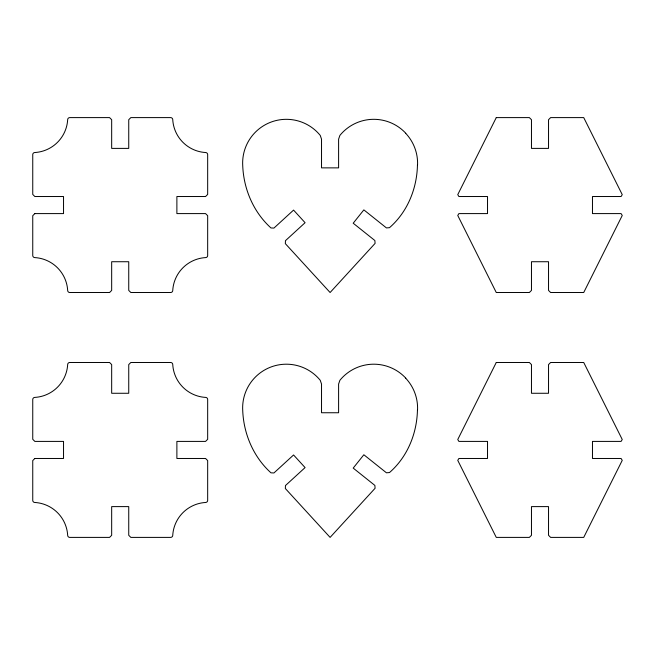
<?xml version="1.0" encoding="UTF-8"?>
<svg xmlns="http://www.w3.org/2000/svg" width="655" height="655" viewBox="0 0 655 655"><rect width="100%" height="100%" fill="white"/><g stroke="black" fill="none" stroke-linecap="round" stroke-linejoin="round"><path stroke-width="0.98" d="M417.456 164.798C417.006 188.493 407.541 211.974 389.488 227.678L386.434 227.915L363.852 209.878L353.201 223.216L374.873 240.532L375.094 243.39L330.104 292.515L285.334 243.635L285.465 240.672L305.083 222.7L293.571 210.091L273.937 228.079L270.965 227.956C253.428 212.073 243.627 189.058 242.718 165.551A43.713 43.713 0 0 1 320.246 135.421L321.531 139.179L321.531 167.868L338.602 167.868L338.602 139.179L339.888 135.421A43.713 43.713 0 0 1 405.772 133.243M417.456 409.678C417.006 433.373 407.541 456.854 389.488 472.558L386.434 472.795L363.852 454.758L353.201 468.096L374.873 485.412L375.094 488.27L330.104 537.395L285.334 488.515L285.465 485.551L305.083 467.58L293.571 454.971L273.937 472.959L270.965 472.828C253.428 456.944 243.627 433.929 242.718 410.431A43.713 43.713 0 0 1 320.246 380.301L321.531 384.059L321.531 412.748L338.602 412.748L338.602 384.059L339.888 380.301A43.713 43.713 0 0 1 405.772 378.123M405.691 133.317A43.705 43.705 0 0 1 417.562 164.806M405.691 378.197A43.705 43.705 0 0 1 417.562 409.686M496.269 117.605L457.747 194.65L458.909 196.525L487.525 196.525L487.525 213.595L458.909 213.595L457.747 215.47L496.269 292.515L529.363 292.515L531.467 290.419L531.467 261.73L548.538 261.73L548.538 290.419L550.634 292.515L583.728 292.515L622.25 215.47L621.087 213.595L592.472 213.595L592.472 196.525L621.087 196.525L622.25 194.65L583.728 117.605L550.634 117.605L548.538 119.701L548.538 148.39L531.467 148.39L531.467 119.701L529.363 117.605L496.269 117.605M496.269 362.485L457.747 439.53L458.909 441.404L487.525 441.404L487.525 458.475L458.909 458.475L457.747 460.35L496.269 537.395L529.363 537.395L531.467 535.299L531.467 506.61L548.538 506.61L548.538 535.299L550.634 537.395L583.728 537.395L622.25 460.35L621.087 458.475L592.472 458.475L592.472 441.404L621.087 441.404L622.25 439.53L583.728 362.485L550.634 362.485L548.538 364.581L548.538 393.27L531.467 393.27L531.467 364.581L529.363 362.485L496.269 362.485M34.846 213.595L32.75 215.691L32.75 255.491A2.096 2.096 0 0 0 34.731 257.587A34.985 34.985 0 0 1 67.678 290.533A2.096 2.096 0 0 0 69.774 292.515L109.573 292.515L111.669 290.419L111.669 261.73L128.74 261.73L128.74 290.419L130.844 292.515L170.644 292.515A2.096 2.096 0 0 0 172.74 290.533A34.985 34.985 0 0 1 205.686 257.587A2.096 2.096 0 0 0 207.668 255.491L207.668 215.691L205.564 213.595L176.883 213.595L176.883 196.525L205.564 196.525L207.668 194.429L207.668 154.629A2.096 2.096 0 0 0 205.686 152.533A34.985 34.985 0 0 1 172.74 119.587A2.096 2.096 0 0 0 170.644 117.605L130.844 117.605L128.74 119.701L128.74 148.39L111.669 148.39L111.669 119.701L109.573 117.605L69.774 117.605A2.096 2.096 0 0 0 67.678 119.587A34.985 34.985 0 0 1 34.731 152.533A2.096 2.096 0 0 0 32.75 154.629L32.75 194.429L34.846 196.525L63.535 196.525L63.535 213.595L34.846 213.595M34.846 458.475L32.75 460.571L32.75 500.371A2.096 2.096 0 0 0 34.731 502.467A34.985 34.985 0 0 1 67.678 535.413A2.096 2.096 0 0 0 69.774 537.395L109.573 537.395L111.669 535.299L111.669 506.61L128.74 506.61L128.74 535.299L130.844 537.395L170.644 537.395A2.096 2.096 0 0 0 172.74 535.413A34.985 34.985 0 0 1 205.686 502.467A2.096 2.096 0 0 0 207.668 500.371L207.668 460.571L205.564 458.475L176.883 458.475L176.883 441.404L205.564 441.404L207.668 439.308L207.668 399.509A2.096 2.096 0 0 0 205.686 397.413A34.985 34.985 0 0 1 172.74 364.467A2.096 2.096 0 0 0 170.644 362.485L130.844 362.485L128.74 364.581L128.74 393.27L111.669 393.27L111.669 364.581L109.573 362.485L69.774 362.485A2.096 2.096 0 0 0 67.678 364.467A34.985 34.985 0 0 1 34.731 397.413A2.096 2.096 0 0 0 32.75 399.509L32.75 439.308L34.846 441.404L63.535 441.404L63.535 458.475L34.846 458.475"/></g></svg>
